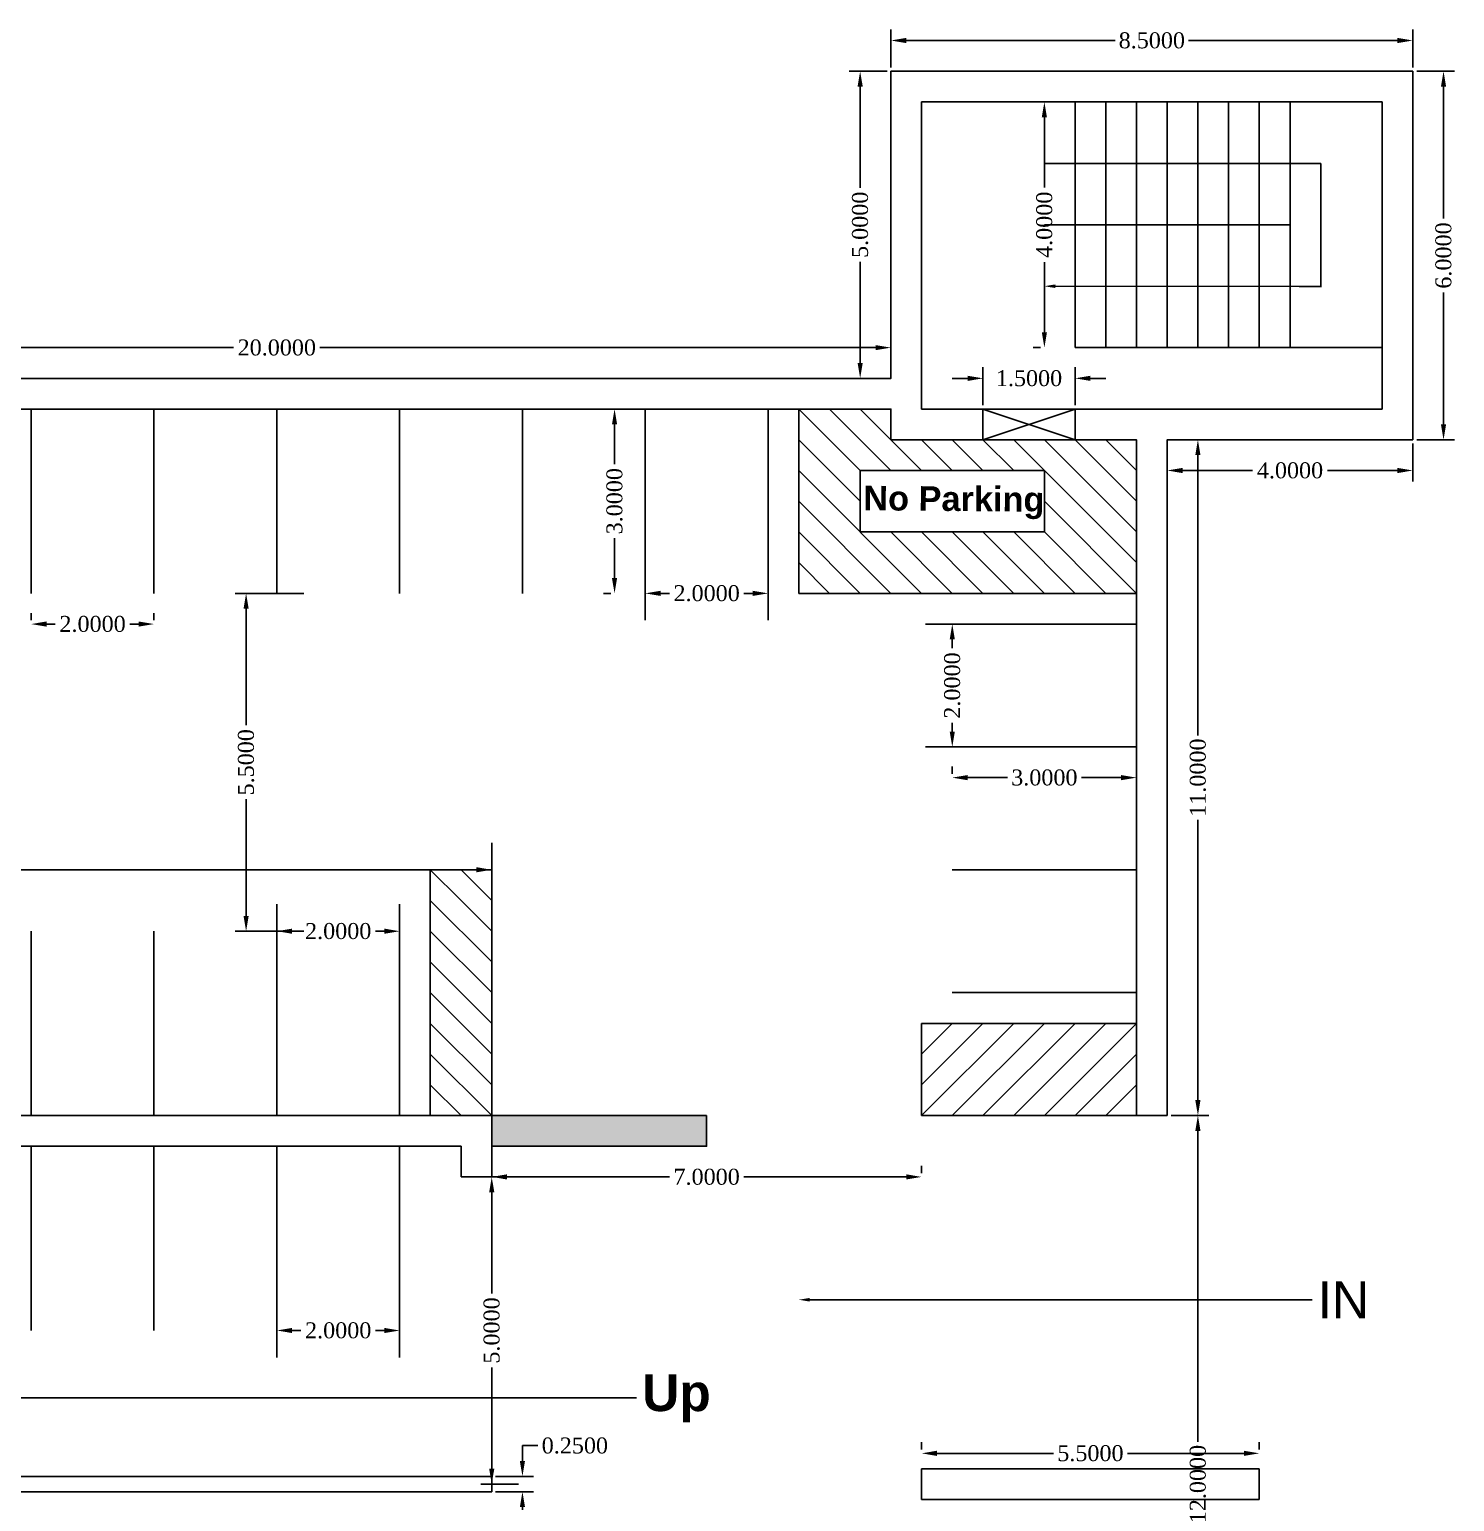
# Model space of a CAD drawing. Header units: inches. Extents: x 21.7 to 83.7, y 3.8 to 51.2.
# Drawn here: x 60.47 to 83.68, y 27.21 to 51.18 of the extents above; entities that cross this region are included whole.
import ezdxf
from ezdxf import colors
from ezdxf.entities.mleader import LeaderData, LeaderLine
from ezdxf.math import Vec2, Vec3

# ---------------------------------------------------------------- set-up
doc = ezdxf.new("R2010")
doc.units = ezdxf.units.IN
doc.header["$MEASUREMENT"] = 0
doc.layers.add('dim', color=40, linetype='Continuous', plot=False)
doc.layers.add('handi', color=130, linetype='Continuous', plot=False)
for name, color, linetype in [('Door', 160, 'Continuous'), ('Hazard', 50, 'Continuous'), ('Layer1', 8, 'Continuous'), ('spaces', 70, 'Continuous')]:
    doc.layers.add(name, color=color, linetype=linetype)
doc.styles.add('Annotative', font='times.ttf')
doc.styles.get("Standard").update_dxf_attribs({"font": 'arial.ttf'})
doc.dimstyles.get("Standard").update_dxf_attribs({"dimtxt": 0.26, "dimasz": 0.25, "dimexe": 0.18, "dimexo": 0.0625, "dimgap": 0.09, "dimtad": 0, "dimtoh": 1, "dimdec": 4, "dimzin": 0, "dimdsep": 46, "dimtxsty": 'Annotative', "dimcen": 0.09, "dimadec": 0, "dimazin": 0, "dimtfac": 1, "dimtdec": 4, "dimtofl": 0, "dimtmove": 0, "dimatfit": 3, "dimfxl": 1, "dimtolj": 1, "dimtzin": 0, "dimarcsym": 0})

# ---------------------------------------------------------------- blocks, each defined once
blk = doc.blocks.new('*D65')
at = {"layer": 'Defpoints', "color": 0, "transparency": 16777216}
for p in [(74.5, 46), (54.5, 45.5), (74.5, 45.5)]:
    blk.add_point(p, dxfattribs=at)
at = {"layer": 'dim', "color": 0, "lineweight": -2, "transparency": 16777216}
for p, q in [((54.5, 45.562), (54.5, 46.18)), ((74.5, 45.562), (74.5, 46.18)), ((54.75, 46), (63.797, 46)), ((74.25, 46), (65.203, 46))]:
    blk.add_line(p, q, dxfattribs=at)
at = {"layer": 'dim', "color": 0, "transparency": 16777216}
for points in [[(54.75, 46.042), (54.75, 45.958), (54.5, 46)], [(74.25, 46.042), (74.25, 45.958), (74.5, 46)]]:
    blk.add_solid(points, dxfattribs=at)
at = {"layer": 'dim', "color": 0, "transparency": 16777216, "insert": (64.5, 46), "char_height": 0.26, "attachment_point": 5, "style": 'Annotative'}
blk.add_mtext('\\A1;20.0000', dxfattribs=at)
blk = doc.blocks.new('*D66')
at = {"layer": 'Defpoints', "color": 0, "transparency": 16777216}
for p in [(74, 50.5), (74.5, 50.5), (74.5, 45.5)]:
    blk.add_point(p, dxfattribs=at)
at = {"layer": 'dim', "color": 0, "lineweight": -2, "transparency": 16777216}
for p, q in [((74.438, 50.5), (73.82, 50.5)), ((74, 50.25), (74, 48.602)), ((74, 45.75), (74, 47.398)), ((74.438, 45.5), (73.82, 45.5))]:
    blk.add_line(p, q, dxfattribs=at)
at = {"layer": 'dim', "color": 0, "transparency": 16777216}
for points in [[(73.958, 50.25), (74.042, 50.25), (74, 50.5)], [(73.958, 45.75), (74.042, 45.75), (74, 45.5)]]:
    blk.add_solid(points, dxfattribs=at)
at = {"layer": 'dim', "color": 0, "transparency": 16777216, "insert": (74, 48), "char_height": 0.26, "attachment_point": 5, "rotation": 90, "style": 'Annotative'}
blk.add_mtext('\\A1;5.0000', dxfattribs=at)
blk = doc.blocks.new('*D67')
at = {"layer": 'Defpoints', "color": 0, "transparency": 16777216}
for p in [(83, 51), (74.5, 50.5), (83, 50.5)]:
    blk.add_point(p, dxfattribs=at)
at = {"layer": 'dim', "color": 0, "lineweight": -2, "transparency": 16777216}
for p, q in [((74.5, 50.562), (74.5, 51.18)), ((83, 50.562), (83, 51.18)), ((74.75, 51), (78.151, 51)), ((82.75, 51), (79.349, 51))]:
    blk.add_line(p, q, dxfattribs=at)
at = {"layer": 'dim', "color": 0, "transparency": 16777216}
for points in [[(74.75, 51.042), (74.75, 50.958), (74.5, 51)], [(82.75, 51.042), (82.75, 50.958), (83, 51)]]:
    blk.add_solid(points, dxfattribs=at)
at = {"layer": 'dim', "color": 0, "transparency": 16777216, "insert": (78.75, 51), "char_height": 0.26, "attachment_point": 5, "style": 'Annotative'}
blk.add_mtext('\\A1;8.5000', dxfattribs=at)
blk = doc.blocks.new('*D68')
at = {"layer": 'Defpoints', "color": 0, "transparency": 16777216}
for p in [(83, 50.5), (83, 44.5), (83.5, 44.5)]:
    blk.add_point(p, dxfattribs=at)
at = {"layer": 'dim', "color": 0, "lineweight": -2, "transparency": 16777216}
for p, q in [((83.063, 50.5), (83.68, 50.5)), ((83.5, 50.25), (83.5, 48.103)), ((83.5, 44.75), (83.5, 46.897)), ((83.063, 44.5), (83.68, 44.5))]:
    blk.add_line(p, q, dxfattribs=at)
at = {"layer": 'dim', "color": 0, "transparency": 16777216}
for points in [[(83.458, 50.25), (83.542, 50.25), (83.5, 50.5)], [(83.458, 44.75), (83.542, 44.75), (83.5, 44.5)]]:
    blk.add_solid(points, dxfattribs=at)
at = {"layer": 'dim', "color": 0, "transparency": 16777216, "insert": (83.5, 47.5), "char_height": 0.26, "attachment_point": 5, "rotation": 90, "style": 'Annotative'}
blk.add_mtext('\\A1;6.0000', dxfattribs=at)
blk = doc.blocks.new('*D69')
at = {"layer": 'Defpoints', "color": 0, "transparency": 16777216}
for p in [(79, 44.5), (83, 44.5), (79, 44)]:
    blk.add_point(p, dxfattribs=at)
at = {"layer": 'dim', "color": 0, "lineweight": -2, "transparency": 16777216}
for p, q in [((79, 44.438), (79, 43.82)), ((83, 44.438), (83, 43.82)), ((79.25, 44), (80.392, 44)), ((82.75, 44), (81.608, 44))]:
    blk.add_line(p, q, dxfattribs=at)
at = {"layer": 'dim', "color": 0, "transparency": 16777216}
for points in [[(79.25, 44.042), (79.25, 43.958), (79, 44)], [(82.75, 44.042), (82.75, 43.958), (83, 44)]]:
    blk.add_solid(points, dxfattribs=at)
at = {"layer": 'dim', "color": 0, "transparency": 16777216, "insert": (81, 44), "char_height": 0.26, "attachment_point": 5, "style": 'Annotative'}
blk.add_mtext('\\A1;4.0000', dxfattribs=at)
blk = doc.blocks.new('*D70')
at = {"layer": 'Defpoints', "color": 0, "transparency": 16777216}
for p in [(79, 44.5), (79, 33.5), (79.5, 33.5)]:
    blk.add_point(p, dxfattribs=at)
at = {"layer": 'dim', "color": 0, "lineweight": -2, "transparency": 16777216}
for p, q in [((79.063, 44.5), (79.68, 44.5)), ((79.5, 44.25), (79.5, 39.685)), ((79.5, 33.75), (79.5, 38.315)), ((79.063, 33.5), (79.68, 33.5))]:
    blk.add_line(p, q, dxfattribs=at)
at = {"layer": 'dim', "color": 0, "transparency": 16777216}
for points in [[(79.458, 44.25), (79.542, 44.25), (79.5, 44.5)], [(79.458, 33.75), (79.542, 33.75), (79.5, 33.5)]]:
    blk.add_solid(points, dxfattribs=at)
at = {"layer": 'dim', "color": 0, "transparency": 16777216, "insert": (79.5, 39), "char_height": 0.26, "attachment_point": 5, "rotation": 90, "style": 'Annotative'}
blk.add_mtext('\\A1;11.0000', dxfattribs=at)
blk = doc.blocks.new('*D71')
at = {"layer": 'Defpoints', "color": 0, "transparency": 16777216}
for p in [(79, 33.5), (79.5, 21.5), (79.5, 21.5)]:
    blk.add_point(p, dxfattribs=at)
at = {"layer": 'dim', "color": 0, "lineweight": -2, "transparency": 16777216}
for p, q in [((79.063, 33.5), (79.68, 33.5)), ((79.5, 33.25), (79.5, 28.185)), ((79.5, 21.75), (79.5, 26.815)), ((79.438, 21.5), (79.32, 21.5))]:
    blk.add_line(p, q, dxfattribs=at)
at = {"layer": 'dim', "color": 0, "transparency": 16777216}
for points in [[(79.458, 33.25), (79.542, 33.25), (79.5, 33.5)], [(79.458, 21.75), (79.542, 21.75), (79.5, 21.5)]]:
    blk.add_solid(points, dxfattribs=at)
at = {"layer": 'dim', "color": 0, "transparency": 16777216, "insert": (79.5, 27.5), "char_height": 0.26, "attachment_point": 5, "rotation": 90, "style": 'Annotative'}
blk.add_mtext('\\A1;12.0000', dxfattribs=at)
blk = doc.blocks.new('*D93')
at = {"layer": 'Defpoints', "color": 0, "transparency": 16777216}
for p in [(60.5, 41.5), (62.5, 41.5), (62.5, 41.5)]:
    blk.add_point(p, dxfattribs=at)
at = {"layer": 'dim', "color": 0, "lineweight": -2, "transparency": 16777216}
for p, q in [((60.5, 41.562), (60.5, 41.68)), ((60.75, 41.5), (60.893, 41.5)), ((62.25, 41.5), (62.107, 41.5)), ((62.5, 41.562), (62.5, 41.68))]:
    blk.add_line(p, q, dxfattribs=at)
at = {"layer": 'dim', "color": 0, "transparency": 16777216}
for points in [[(60.75, 41.542), (60.75, 41.458), (60.5, 41.5)], [(62.25, 41.542), (62.25, 41.458), (62.5, 41.5)]]:
    blk.add_solid(points, dxfattribs=at)
at = {"layer": 'dim', "color": 0, "transparency": 16777216, "insert": (61.5, 41.5), "char_height": 0.26, "attachment_point": 5, "style": 'Annotative'}
blk.add_mtext('\\A1;2.0000', dxfattribs=at)
blk = doc.blocks.new('*D100')
at = {"layer": 'Defpoints', "color": 0, "transparency": 16777216}
for p in [(37, 38), (68, 38), (37, 37.5)]:
    blk.add_point(p, dxfattribs=at)
at = {"layer": 'dim', "color": 0, "lineweight": -2, "transparency": 16777216}
for p, q in [((37, 37.938), (37, 37.32)), ((68, 37.938), (68, 37.32)), ((37.25, 37.5), (51.801, 37.5)), ((67.75, 37.5), (53.199, 37.5))]:
    blk.add_line(p, q, dxfattribs=at)
at = {"layer": 'dim', "color": 0, "transparency": 16777216}
for points in [[(37.25, 37.542), (37.25, 37.458), (37, 37.5)], [(67.75, 37.542), (67.75, 37.458), (68, 37.5)]]:
    blk.add_solid(points, dxfattribs=at)
at = {"layer": 'dim', "color": 0, "transparency": 16777216, "insert": (52.5, 37.5), "char_height": 0.26, "attachment_point": 5, "style": 'Annotative'}
blk.add_mtext('\\A1;31.0000', dxfattribs=at)
blk = doc.blocks.new('*D105')
at = {"layer": 'Defpoints', "color": 0, "transparency": 16777216}
for p in [(64.5, 37), (66.5, 37), (66.5, 36.5)]:
    blk.add_point(p, dxfattribs=at)
at = {"layer": 'dim', "color": 0, "lineweight": -2, "transparency": 16777216}
for p, q in [((64.5, 36.938), (64.5, 36.32)), ((66.5, 36.938), (66.5, 36.32)), ((64.75, 36.5), (64.893, 36.5)), ((66.25, 36.5), (66.107, 36.5))]:
    blk.add_line(p, q, dxfattribs=at)
at = {"layer": 'dim', "color": 0, "transparency": 16777216}
for points in [[(64.75, 36.542), (64.75, 36.458), (64.5, 36.5)], [(66.25, 36.542), (66.25, 36.458), (66.5, 36.5)]]:
    blk.add_solid(points, dxfattribs=at)
at = {"layer": 'dim', "color": 0, "transparency": 16777216, "insert": (65.5, 36.5), "char_height": 0.26, "attachment_point": 5, "style": 'Annotative'}
blk.add_mtext('\\A1;2.0000', dxfattribs=at)
blk = doc.blocks.new('*D106')
at = {"layer": 'Defpoints', "color": 0, "transparency": 16777216}
for p in [(68, 27.625), (68.5, 27.625), (68, 27.375)]:
    blk.add_point(p, dxfattribs=at)
at = {"layer": 'dim', "color": 0, "lineweight": -2, "transparency": 16777216}
for p, q in [((68.5, 27.875), (68.5, 28.125)), ((68.5, 28.125), (68.75, 28.125)), ((68.063, 27.625), (68.68, 27.625)), ((68.063, 27.375), (68.68, 27.375)), ((68.5, 27.125), (68.5, 26.875))]:
    blk.add_line(p, q, dxfattribs=at)
at = {"layer": 'dim', "color": 0, "transparency": 16777216}
for points in [[(68.458, 27.875), (68.542, 27.875), (68.5, 27.625)], [(68.458, 27.125), (68.542, 27.125), (68.5, 27.375)]]:
    blk.add_solid(points, dxfattribs=at)
at = {"layer": 'dim', "color": 0, "transparency": 16777216, "insert": (69.354, 28.125), "char_height": 0.26, "attachment_point": 5, "style": 'Annotative'}
blk.add_mtext('\\A1;0.2500', dxfattribs=at)
blk = doc.blocks.new('*D107')
at = {"layer": 'Defpoints', "color": 0, "transparency": 16777216}
for p in [(68, 32.5), (68.5, 32.5), (68.5, 27.5)]:
    blk.add_point(p, dxfattribs=at)
at = {"layer": 'dim', "color": 0, "lineweight": -2, "transparency": 16777216}
for p, q in [((68.438, 32.5), (67.82, 32.5)), ((68, 32.25), (68, 30.602)), ((68, 27.75), (68, 29.398)), ((68.438, 27.5), (67.82, 27.5))]:
    blk.add_line(p, q, dxfattribs=at)
at = {"layer": 'dim', "color": 0, "transparency": 16777216}
for points in [[(67.958, 32.25), (68.042, 32.25), (68, 32.5)], [(67.958, 27.75), (68.042, 27.75), (68, 27.5)]]:
    blk.add_solid(points, dxfattribs=at)
at = {"layer": 'dim', "color": 0, "transparency": 16777216, "insert": (68, 30), "char_height": 0.26, "attachment_point": 5, "rotation": 90, "style": 'Annotative'}
blk.add_mtext('\\A1;5.0000', dxfattribs=at)
blk = doc.blocks.new('*D111')
at = {"layer": 'Defpoints', "color": 0, "transparency": 16777216}
for p in [(64.5, 30), (64.5, 29.5), (66.5, 29.5)]:
    blk.add_point(p, dxfattribs=at)
at = {"layer": 'dim', "color": 0, "lineweight": -2, "transparency": 16777216}
for p, q in [((64.5, 29.562), (64.5, 30.18)), ((64.75, 30), (64.893, 30)), ((66.25, 30), (66.107, 30)), ((66.5, 29.562), (66.5, 30.18))]:
    blk.add_line(p, q, dxfattribs=at)
at = {"layer": 'dim', "color": 0, "transparency": 16777216}
for points in [[(64.75, 30.042), (64.75, 29.958), (64.5, 30)], [(66.25, 30.042), (66.25, 29.958), (66.5, 30)]]:
    blk.add_solid(points, dxfattribs=at)
at = {"layer": 'dim', "color": 0, "transparency": 16777216, "insert": (65.5, 30), "char_height": 0.26, "attachment_point": 5, "style": 'Annotative'}
blk.add_mtext('\\A1;2.0000', dxfattribs=at)
blk = doc.blocks.new('*D113')
at = {"layer": 'Defpoints', "color": 0, "transparency": 16777216}
for p in [(72.5, 42), (70.5, 41.5), (72.5, 41.5)]:
    blk.add_point(p, dxfattribs=at)
at = {"layer": 'dim', "color": 0, "lineweight": -2, "transparency": 16777216}
for p, q in [((70.5, 41.562), (70.5, 42.18)), ((72.5, 41.562), (72.5, 42.18)), ((70.75, 42), (70.893, 42)), ((72.25, 42), (72.107, 42))]:
    blk.add_line(p, q, dxfattribs=at)
at = {"layer": 'dim', "color": 0, "transparency": 16777216}
for points in [[(70.75, 42.042), (70.75, 41.958), (70.5, 42)], [(72.25, 42.042), (72.25, 41.958), (72.5, 42)]]:
    blk.add_solid(points, dxfattribs=at)
at = {"layer": 'dim', "color": 0, "transparency": 16777216, "insert": (71.5, 42), "char_height": 0.26, "attachment_point": 5, "style": 'Annotative'}
blk.add_mtext('\\A1;2.0000', dxfattribs=at)
blk = doc.blocks.new('*D114')
at = {"layer": 'Defpoints', "color": 0, "transparency": 16777216}
for p in [(75, 41.5), (75, 39.5), (75.5, 39.5)]:
    blk.add_point(p, dxfattribs=at)
at = {"layer": 'dim', "color": 0, "lineweight": -2, "transparency": 16777216}
for p, q in [((75.063, 41.5), (75.68, 41.5)), ((75.5, 41.25), (75.5, 41.107)), ((75.5, 39.75), (75.5, 39.893)), ((75.063, 39.5), (75.68, 39.5))]:
    blk.add_line(p, q, dxfattribs=at)
at = {"layer": 'dim', "color": 0, "transparency": 16777216}
for points in [[(75.458, 41.25), (75.542, 41.25), (75.5, 41.5)], [(75.458, 39.75), (75.542, 39.75), (75.5, 39.5)]]:
    blk.add_solid(points, dxfattribs=at)
at = {"layer": 'dim', "color": 0, "transparency": 16777216, "insert": (75.5, 40.5), "char_height": 0.26, "attachment_point": 5, "rotation": 90, "style": 'Annotative'}
blk.add_mtext('\\A1;2.0000', dxfattribs=at)
blk = doc.blocks.new('*D115')
at = {"layer": 'Defpoints', "color": 0, "transparency": 16777216}
for p in [(75.5, 39), (78.5, 39), (78.5, 39)]:
    blk.add_point(p, dxfattribs=at)
at = {"layer": 'dim', "color": 0, "lineweight": -2, "transparency": 16777216}
for p, q in [((75.5, 39.062), (75.5, 39.18)), ((78.5, 39.062), (78.5, 39.18)), ((75.75, 39), (76.397, 39)), ((78.25, 39), (77.603, 39))]:
    blk.add_line(p, q, dxfattribs=at)
at = {"layer": 'dim', "color": 0, "transparency": 16777216}
for points in [[(75.75, 39.042), (75.75, 38.958), (75.5, 39)], [(78.25, 39.042), (78.25, 38.958), (78.5, 39)]]:
    blk.add_solid(points, dxfattribs=at)
at = {"layer": 'dim', "color": 0, "transparency": 16777216, "insert": (77, 39), "char_height": 0.26, "attachment_point": 5, "style": 'Annotative'}
blk.add_mtext('\\A1;3.0000', dxfattribs=at)
blk = doc.blocks.new('*D116')
at = {"layer": 'Defpoints', "color": 0, "transparency": 16777216}
for p in [(70, 45), (70, 45), (70, 42)]:
    blk.add_point(p, dxfattribs=at)
at = {"layer": 'dim', "color": 0, "lineweight": -2, "transparency": 16777216}
for p, q in [((69.938, 45), (69.82, 45)), ((70, 44.75), (70, 44.103)), ((70, 42.25), (70, 42.897)), ((69.938, 42), (69.82, 42))]:
    blk.add_line(p, q, dxfattribs=at)
at = {"layer": 'dim', "color": 0, "transparency": 16777216}
for points in [[(69.958, 44.75), (70.042, 44.75), (70, 45)], [(69.958, 42.25), (70.042, 42.25), (70, 42)]]:
    blk.add_solid(points, dxfattribs=at)
at = {"layer": 'dim', "color": 0, "transparency": 16777216, "insert": (70, 43.5), "char_height": 0.26, "attachment_point": 5, "rotation": 90, "style": 'Annotative'}
blk.add_mtext('\\A1;3.0000', dxfattribs=at)
blk = doc.blocks.new('*D136')
at = {"layer": 'Defpoints', "color": 0, "transparency": 16777216}
for p in [(77.5, 45.5), (76, 45), (77.5, 45)]:
    blk.add_point(p, dxfattribs=at)
at = {"layer": 'dim', "color": 0, "lineweight": -2, "transparency": 16777216}
for p, q in [((76, 45.063), (76, 45.68)), ((77.5, 45.063), (77.5, 45.68)), ((75.75, 45.5), (75.5, 45.5)), ((77.75, 45.5), (78, 45.5))]:
    blk.add_line(p, q, dxfattribs=at)
at = {"layer": 'dim', "color": 0, "transparency": 16777216}
for points in [[(75.75, 45.542), (75.75, 45.458), (76, 45.5)], [(77.75, 45.542), (77.75, 45.458), (77.5, 45.5)]]:
    blk.add_solid(points, dxfattribs=at)
at = {"layer": 'dim', "color": 0, "transparency": 16777216, "insert": (76.75, 45.5), "char_height": 0.26, "attachment_point": 5, "style": 'Annotative'}
blk.add_mtext('\\A1;1.5000', dxfattribs=at)
blk = doc.blocks.new('*D137')
at = {"layer": 'Defpoints', "color": 0, "transparency": 16777216}
for p in [(77, 50), (77, 50), (77, 46)]:
    blk.add_point(p, dxfattribs=at)
at = {"layer": 'dim', "color": 0, "lineweight": -2, "transparency": 16777216}
for p, q in [((76.938, 50), (76.82, 50)), ((77, 49.75), (77, 48.608)), ((77, 46.25), (77, 47.392)), ((76.938, 46), (76.82, 46))]:
    blk.add_line(p, q, dxfattribs=at)
at = {"layer": 'dim', "color": 0, "transparency": 16777216}
for points in [[(76.958, 49.75), (77.042, 49.75), (77, 50)], [(76.958, 46.25), (77.042, 46.25), (77, 46)]]:
    blk.add_solid(points, dxfattribs=at)
at = {"layer": 'dim', "color": 0, "transparency": 16777216, "insert": (77, 48), "char_height": 0.26, "attachment_point": 5, "rotation": 90, "style": 'Annotative'}
blk.add_mtext('\\A1;4.0000', dxfattribs=at)
blk = doc.blocks.new('*D148')
at = {"layer": 'Defpoints', "color": 0, "transparency": 16777216}
for p in [(75, 28), (80.5, 28), (80.5, 28)]:
    blk.add_point(p, dxfattribs=at)
at = {"layer": 'dim', "color": 0, "lineweight": -2, "transparency": 16777216}
for p, q in [((75, 28.062), (75, 28.18)), ((80.5, 28.062), (80.5, 28.18)), ((75.25, 28), (77.148, 28)), ((80.25, 28), (78.352, 28))]:
    blk.add_line(p, q, dxfattribs=at)
at = {"layer": 'dim', "color": 0, "transparency": 16777216}
for points in [[(75.25, 28.042), (75.25, 27.958), (75, 28)], [(80.25, 28.042), (80.25, 27.958), (80.5, 28)]]:
    blk.add_solid(points, dxfattribs=at)
at = {"layer": 'dim', "color": 0, "transparency": 16777216, "insert": (77.75, 28), "char_height": 0.26, "attachment_point": 5, "style": 'Annotative'}
blk.add_mtext('\\A1;5.5000', dxfattribs=at)
blk = doc.blocks.new('*D153')
at = {"layer": 'Defpoints', "color": 0, "transparency": 16777216}
for p in [(68, 32.5), (68, 32.5), (75, 32.5)]:
    blk.add_point(p, dxfattribs=at)
at = {"layer": 'dim', "color": 0, "lineweight": -2, "transparency": 16777216}
for p, q in [((68, 32.562), (68, 32.68)), ((75, 32.562), (75, 32.68)), ((68.25, 32.5), (70.896, 32.5)), ((74.75, 32.5), (72.104, 32.5))]:
    blk.add_line(p, q, dxfattribs=at)
at = {"layer": 'dim', "color": 0, "transparency": 16777216}
for points in [[(68.25, 32.542), (68.25, 32.458), (68, 32.5)], [(74.75, 32.542), (74.75, 32.458), (75, 32.5)]]:
    blk.add_solid(points, dxfattribs=at)
at = {"layer": 'dim', "color": 0, "transparency": 16777216, "insert": (71.5, 32.5), "char_height": 0.26, "attachment_point": 5, "style": 'Annotative'}
blk.add_mtext('\\A1;7.0000', dxfattribs=at)
blk = doc.blocks.new('*D158')
at = {"layer": 'Defpoints', "color": 0, "transparency": 16777216}
for p in [(65, 42), (64, 36.5), (65, 36.5)]:
    blk.add_point(p, dxfattribs=at)
at = {"layer": 'dim', "color": 0, "lineweight": -2, "transparency": 16777216}
for p, q in [((64.938, 42), (63.82, 42)), ((64, 41.75), (64, 39.852)), ((64, 36.75), (64, 38.648)), ((64.938, 36.5), (63.82, 36.5))]:
    blk.add_line(p, q, dxfattribs=at)
at = {"layer": 'dim', "color": 0, "transparency": 16777216}
for points in [[(63.958, 41.75), (64.042, 41.75), (64, 42)], [(63.958, 36.75), (64.042, 36.75), (64, 36.5)]]:
    blk.add_solid(points, dxfattribs=at)
at = {"layer": 'dim', "color": 0, "transparency": 16777216, "insert": (64, 39.25), "char_height": 0.26, "attachment_point": 5, "rotation": 90, "style": 'Annotative'}
blk.add_mtext('\\A1;5.5000', dxfattribs=at)

msp = doc.modelspace()

# ---------------------------------------------------------------- hatches: boundary and pattern name
at = {"layer": 'Defpoints'}
h = msp.add_hatch(color=256, dxfattribs=at)
h.dxf.hatch_style = 1
h.paths.add_polyline_path([(71.5, 33.5), (68, 33.5), (68, 33), (71.5, 33)])

# ---------------------------------------------------------------- linework, layer by layer
for p, q in [((77.5, 48), (77.5, 50)), ((77.5, 50), (78, 50)), ((78, 50), (78, 48)), ((78.5, 48), (78.5, 50)), ((78.5, 50), (79, 50)), ((79, 50), (79, 48)), ((79.5, 48), (79.5, 50)), ((79.5, 50), (80, 50)), ((80, 50), (80, 48)), ((80.5, 48), (80.5, 50)), ((80.5, 50), (81, 50)), ((81, 50), (81, 48)), ((77, 48), (81, 48)), ((77.5, 46), (77.5, 48)), ((77.5, 48), (78, 48)), ((78, 48), (78.5, 48)), ((78, 48), (78, 46)), ((78.5, 46), (78.5, 48)), ((78.5, 48), (79, 48)), ((79, 48), (79.5, 48)), ((79, 48), (79, 46)), ((79.5, 46), (79.5, 48)), ((79.5, 48), (80, 48)), ((80, 48), (80.5, 48)), ((80, 48), (80, 46)), ((80.5, 46), (80.5, 48)), ((81, 48), (81, 46)), ((81, 46), (77.5, 46)), ((78, 46), (78.5, 46)), ((79, 46), (79.5, 46)), ((80, 46), (80.5, 46)), ((81, 46), (82.5, 46)), ((76, 45), (76, 44.5)), ((78.5, 33.5), (79, 33.5)), ((67.5, 32.5), (68, 32.5)), ((75, 27.75), (80.5, 27.75)), ((75, 27.25), (80.5, 27.25))]:
    msp.add_line(p, q)
for points in [[(57.5, 45), (54.5, 45), (54.5, 45.5), (74.5, 45.5), (74.5, 50.5), (83, 50.5), (83, 44.5), (79, 44.5), (79, 33.5)], [(75, 45), (75, 50), (82.5, 50), (82.5, 45), (78.5, 45), (77.5, 45), (77.5, 44.5), (78.5, 44.5), (78.5, 33.5)], [(76, 44.5), (74.5, 44.5), (74.5, 45), (58, 45)], [(75, 45), (76, 45)], [(37, 32.5), (37, 33.5), (68, 33.5), (68, 32.5)], [(37.5, 32.5), (37.5, 33), (67.5, 33), (67.5, 32.5)]]:
    msp.add_lwpolyline(points)
msp.add_lwpolyline([(68, 27.625), (37, 27.625), (37, 27.375), (68, 27.375)], close=True)
for p, q in [((75, 27.25), (75, 27.75)), ((80.5, 27.25), (80.5, 27.75))]:
    msp.add_line(p, q, dxfattribs=at)
msp.add_lwpolyline([(71.5, 33.5), (68, 33.5), (68, 33), (71.5, 33)], close=True, dxfattribs=at)
at = {"layer": 'Door'}
for p, q in [((76, 45), (77.5, 44.5)), ((77.5, 45), (76, 44.5)), ((76, 45), (77.5, 45)), ((77.5, 44.5), (76, 44.5))]:
    msp.add_line(p, q, dxfattribs=at)
at = {"layer": 'handi'}
for p, q in [((60.5, 42), (60.5, 45)), ((62.5, 42), (62.5, 45)), ((70.5, 42), (70.5, 45)), ((72.5, 42), (72.5, 45)), ((75.5, 41.5), (78.5, 41.5)), ((75.5, 39.5), (78.5, 39.5))]:
    msp.add_line(p, q, dxfattribs=at)
at = {"layer": 'Hazard'}
for p, q in [((73, 45), (73, 42)), ((74, 44), (73, 45)), ((73.5, 45), (74.5, 44)), ((74, 45), (75, 44)), ((74, 43.5), (73, 44.5)), ((75, 44.5), (75.5, 44)), ((75.5, 44.5), (76, 44)), ((76, 44.5), (76.5, 44)), ((76.5, 44.5), (78.5, 42.5)), ((77, 44.5), (78.5, 43)), ((77.5, 44.5), (78.5, 43.5)), ((78, 44.5), (78.5, 44)), ((75, 42), (73, 44)), ((74, 44), (74, 43)), ((77, 44), (74, 44)), ((77, 43), (77, 44)), ((74.5, 42), (73, 43.5)), ((77, 43.5), (78.5, 42)), ((74, 42), (73, 43)), ((74, 43), (77, 43)), ((75.5, 42), (74.5, 43)), ((76, 42), (75, 43)), ((75.5, 43), (76.5, 42)), ((76, 43), (77, 42)), ((76.5, 43), (77.5, 42)), ((77, 43), (78, 42)), ((73.5, 42), (73, 42.5)), ((73, 42), (78.5, 42)), ((67, 37.5), (68, 37.5)), ((67.5, 37), (67, 37.5)), ((67, 37), (67, 37.5)), ((68, 37), (67.5, 37.5)), ((68, 37.5), (68, 37)), ((67, 33.5), (67, 37)), ((68, 36), (67, 37)), ((68, 36.5), (67.5, 37)), ((68, 37), (68, 33.5)), ((68, 35.5), (67, 36.5)), ((68, 35), (67, 36)), ((68, 34.5), (67, 35.5)), ((68, 34), (67, 35)), ((78.5, 35), (75, 35)), ((75, 35), (75, 33.5)), ((76.5, 35), (75, 33.5)), ((76, 35), (75, 34)), ((75.5, 35), (75, 34.5)), ((77, 35), (75.5, 33.5)), ((77.5, 35), (76, 33.5)), ((78, 35), (76.5, 33.5)), ((78.5, 35), (77, 33.5)), ((68, 33.5), (67, 34.5)), ((78.5, 34.5), (77.5, 33.5)), ((67.5, 33.5), (67, 34)), ((78, 33.5), (78.5, 34)), ((75, 33.5), (78.5, 33.5))]:
    msp.add_line(p, q, dxfattribs=at)
at = {"layer": 'Layer1'}
for p, q in [((77, 49), (81.5, 49)), ((81.5, 49), (81.5, 47))]:
    msp.add_line(p, q, dxfattribs=at)
at = {"layer": 'spaces'}
for p, q in [((64.5, 45), (64.5, 42)), ((66.5, 42), (66.5, 45)), ((68.5, 45), (68.5, 42)), ((75.5, 37.5), (78.5, 37.5)), ((60.5, 33.5), (60.5, 36.5)), ((62.5, 36.5), (62.5, 33.5)), ((64.5, 33.5), (64.5, 36.5)), ((66.5, 33.5), (66.5, 36.5)), ((75.5, 35.5), (78.5, 35.5)), ((60.5, 30), (60.5, 33)), ((62.5, 33), (62.5, 30)), ((64.5, 30), (64.5, 33)), ((66.5, 30), (66.5, 33))]:
    msp.add_line(p, q, dxfattribs=at)

# ---------------------------------------------------------------- texts
at = {"layer": 'Defpoints', "insert": (74.05293, 43.75272), "char_height": 0.4, "attachment_point": 1, "rotation": 359.529327}
msp.add_mtext_dynamic_manual_height_columns('{\\fArial|b1|i0|c0|p34;\\C2;\\c2092017;No Parking}', width=3.5, gutter_width=1, heights=[0], dxfattribs=at)

# ---------------------------------------------------------------- dimensions: what is measured, and where the dimension line sits
at = {"layer": 'dim'}
for base, p1, p2, picture, middle in [((83, 51), (74.5, 50.5), (83, 50.5), '*D67', (78.75, 51)), ((74.5, 46), (54.5, 45.5), (74.5, 45.5), '*D65', (64.5, 46)), ((77.5, 45.5), (76, 45), (77.5, 45), '*D136', (76.75, 45.5)), ((79, 44), (83, 44.5), (79, 44.5), '*D69', (81, 44)), ((72.5, 42), (70.5, 41.5), (72.5, 41.5), '*D113', (71.5, 42)), ((62.5, 41.5), (60.5, 41.5), (62.5, 41.5), '*D93', (61.5, 41.5)), ((78.5, 39), (75.5, 39), (78.5, 39), '*D115', (77, 39)), ((37, 37.5), (68, 38), (37, 38), '*D100', (52.5, 37.5)), ((66.5, 36.5), (64.5, 37), (66.5, 37), '*D105', (65.5, 36.5)), ((68, 32.5), (75, 32.5), (68, 32.5), '*D153', (71.5, 32.5)), ((64.5, 30), (66.5, 29.5), (64.5, 29.5), '*D111', (65.5, 30)), ((80.5, 28), (75, 28), (80.5, 28), '*D148', (77.75, 28))]:
    dim = msp.add_linear_dim(base=base, p1=p1, p2=p2, dimstyle='Standard', dxfattribs=at)
    dim.commit()
    dim.dimension.update_dxf_attribs({"geometry": picture, "text_midpoint": middle})
for base, p1, p2, picture, middle in [((74, 50.5), (74.5, 45.5), (74.5, 50.5), '*D66', (74, 48)), ((83.5, 44.5), (83, 50.5), (83, 44.5), '*D68', (83.5, 47.5)), ((77, 50), (77, 46), (77, 50), '*D137', (77, 48)), ((70, 45), (70, 42), (70, 45), '*D116', (70, 43.5)), ((79.5, 33.5), (79, 44.5), (79, 33.5), '*D70', (79.5, 39)), ((64, 36.5), (65, 42), (65, 36.5), '*D158', (64, 39.25)), ((75.5, 39.5), (75, 41.5), (75, 39.5), '*D114', (75.5, 40.5)), ((68, 32.5), (68.5, 27.5), (68.5, 32.5), '*D107', (68, 30)), ((68.5, 27.625), (68, 27.375), (68, 27.625), '*D106', (69.3541, 28.125))]:
    dim = msp.add_linear_dim(base=base, p1=p1, p2=p2, angle=90, dimstyle='Standard', dxfattribs=at)
    dim.commit()
    dim.dimension.update_dxf_attribs({"geometry": picture, "text_midpoint": middle})
dim = msp.add_linear_dim(base=(79.5, 21.5), p1=(79, 33.5), p2=(79.5, 21.5), angle=90, dimstyle='Standard', override={"dimtmove": 1}, dxfattribs=at)
dim.commit()
dim.dimension.update_dxf_attribs({"geometry": '*D71', "text_midpoint": (79.5, 27.5)})

# ---------------------------------------------------------------- leaders
at = {"layer": 'Layer1'}
ml = msp.add_multileader_mtext('Standard', dxfattribs=at)
ml.set_content('', color=256)
ml.set_leader_properties()
ml.build(insert=Vec2(0, 0))
ml.multileader.update_dxf_attribs({"dogleg_length": 0.36, "arrow_head_size": 0.18})
ctx = ml.context
ctx.base_point, ctx.char_height, ctx.arrow_head_size, ctx.landing_gap_size, ctx.plane_origin = Vec3(81.5118, 46.99563), 0.18, 0.18, 0.09, Vec3(77, 47)
notes = []
notes.append((ctx, [(0, (1, 1, 0), (81.1518, 46.99563), (1, 0), 0.36, [(0, [(77, 47)], 0, [])])]))
ctx.mtext.insert, ctx.mtext.flow_direction = Vec3(81.6018, 47.08563), 5
ml = msp.add_multileader_mtext('Standard', dxfattribs=at)
ml.set_content('{\\C152;\\c12285479;IN}', color=256)
ml.set_leader_properties()
ml.build(insert=Vec2(0, 0))
ml.multileader.update_dxf_attribs({"dogleg_length": 0.36, "arrow_head_size": 0.18})
ctx = ml.context
ctx.base_point, ctx.char_height, ctx.arrow_head_size, ctx.landing_gap_size, ctx.plane_origin = Vec3(81.36, 30.5), 0.6, 0.18, 0.09, Vec3(73, 30.5)
notes.append((ctx, [(0, (1, 1, 0), (81, 30.5), (1, 0), 0.36, [(0, [(73, 30.5)], 0, [])])]))
ctx.mtext.insert, ctx.mtext.flow_direction = Vec3(81.45, 30.8), 5
ml = msp.add_multileader_mtext('Standard', dxfattribs=at)
ml.set_content('{\\fArial|b1|i0|c0|p34;\\C152;\\c12285479;Up}', color=256)
ml.set_leader_properties()
ml.build(insert=Vec2(0, 0))
ml.multileader.update_dxf_attribs({"dogleg_length": 0.36, "arrow_head_size": 0.18})
ctx = ml.context
ctx.base_point, ctx.char_height, ctx.arrow_head_size, ctx.landing_gap_size, ctx.plane_origin = Vec3(70.36, 28.90493), 0.6, 0.18, 0.09, Vec3(38, 28.90493)
notes.append((ctx, [(0, (1, 1, 0), (70, 28.90493), (1, 0), 0.36, [(0, [(38, 28.90493)], 0, [])])]))
ctx.mtext.insert, ctx.mtext.flow_direction = Vec3(70.45, 29.28761), 5
for ctx, leaders in notes:
    for number, flags, end, landing, length, lines in leaders:
        leader = LeaderData()
        leader.index, (leader.has_last_leader_line, leader.has_dogleg_vector, leader.attachment_direction) = number, flags
        leader.last_leader_point, leader.dogleg_vector, leader.dogleg_length = Vec3(end), Vec3(landing), length
        for number, points, colour, breaks in lines:
            line = LeaderLine()
            line.index, line.vertices, line.color, line.breaks = number, Vec3.list(points), colors.encode_raw_color(colour), breaks
            leader.lines.append(line)
        ctx.leaders.append(leader)

doc.saveas('drawing.dxf')
